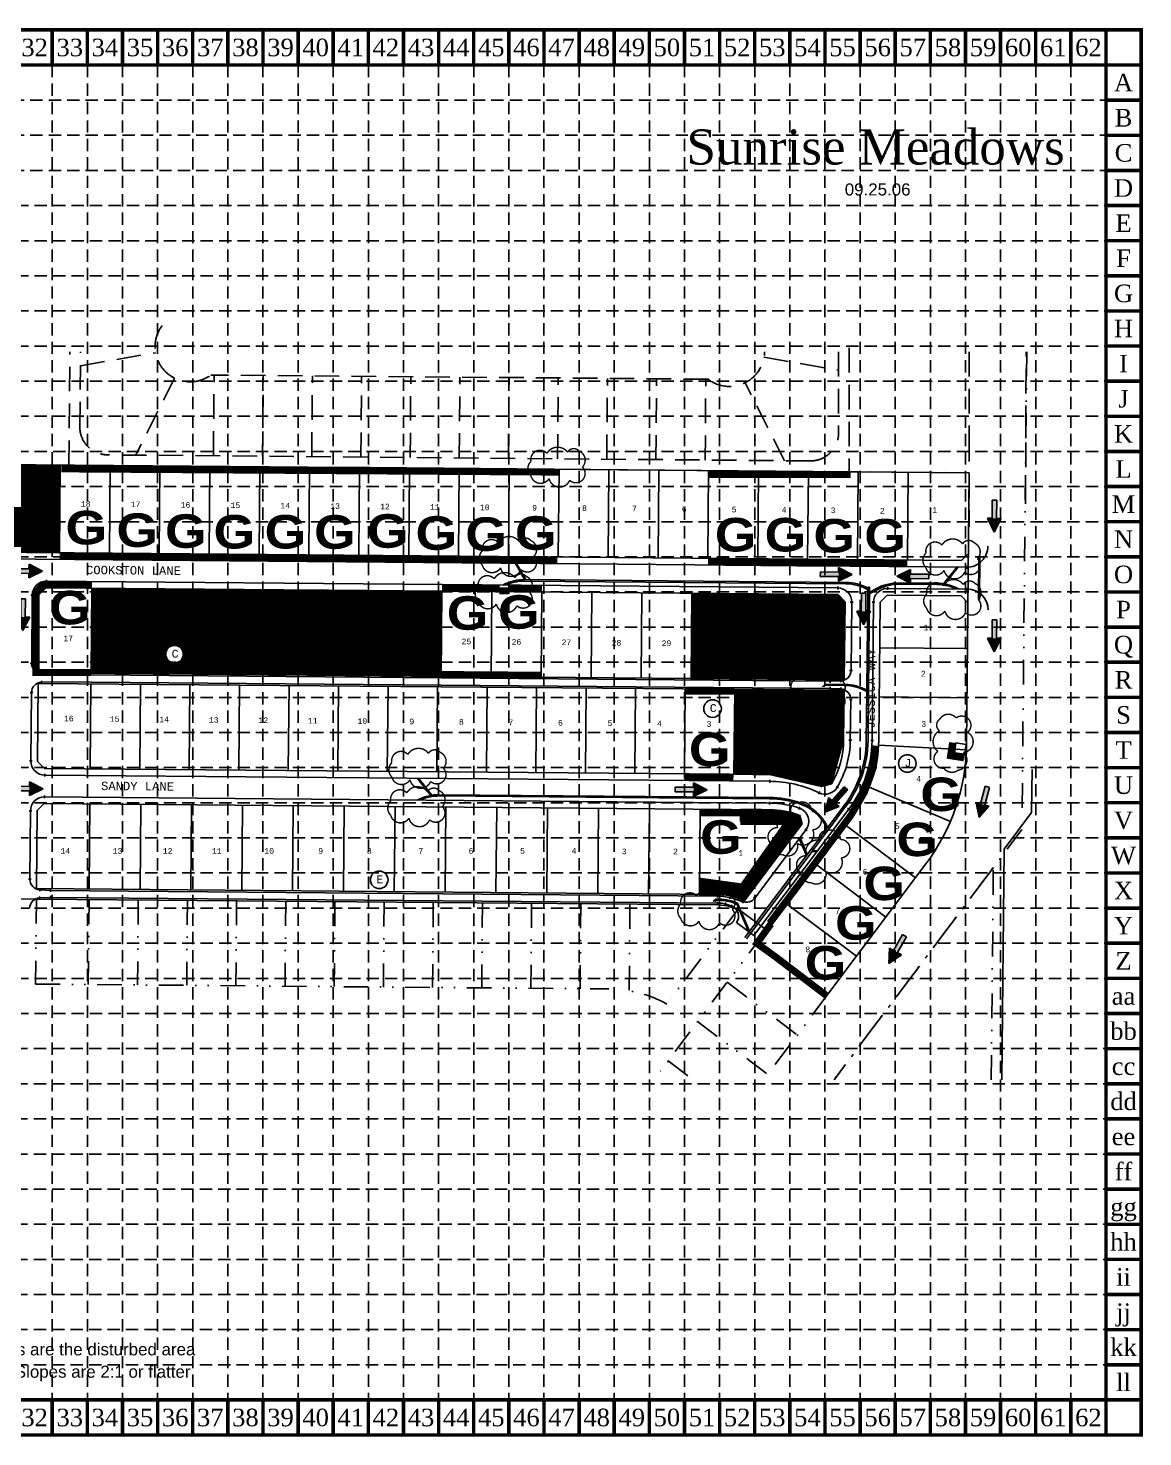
# Model space of a CAD drawing. Header units: inches. Extents: x 4121 to 7326, y 5861 to 7866.
# Drawn here: x 5739 to 7326, y 5861 to 7866 of the extents above; entities that cross this region are included whole.
import ezdxf
from ezdxf.enums import TextEntityAlignment as Align

# ---------------------------------------------------------------- set-up
doc = ezdxf.new("R2010")
doc.units = ezdxf.units.IN
doc.header["$LTSCALE"] = 70
doc.header["$MEASUREMENT"] = 0
for name, pattern in [('DASHED', [0.75, 0.5, -0.25]), ('DIVIDE', [1.25, 0.5, -0.25, 0, -0.25, 0, -0.25]), ('HIDDEN', [0.375, 0.25, -0.125])]:
    doc.linetypes.add(name, pattern=pattern)
for name, color, linetype in [('11', 7, 'Continuous'), ('14', 7, 'Continuous'), ('31', 7, 'Continuous'), ('46', 7, 'Continuous'), ('47', 150, 'Continuous'), ('6', 7, 'Continuous'), ('BASE', 7, 'Continuous'), ('BOUND', 150, 'Continuous'), ('drainarrow', 7, 'Continuous'), ('erosionblanket', 84, 'Continuous'), ('grid', 9, 'HIDDEN'), ('HATCH', 2, 'Continuous'), ('LOTS', 150, 'Continuous'), ('SILT', 200, 'Continuous'), ('siltfence', 200, 'Continuous'), ('SODDED LOT', 2, 'Continuous')]:
    doc.layers.add(name, color=color, linetype=linetype)
doc.styles.add('GEHAN', font='ariblk.TTF', dxfattribs={"height": 12})
doc.styles.add("L200'", font='ARIAL.TTF', dxfattribs={"height": 0.001969})
doc.styles.add('MONOTXT', font='MONOTXT', dxfattribs={"height": 0.2})
doc.styles.get("Standard").update_dxf_attribs({"font": 'TIMES.TTF', "height": 25})

# ---------------------------------------------------------------- blocks, each defined once
blk = doc.blocks.new('GH')
at = {"layer": 'HATCH', "color": 135, "style": 'GEHAN'}
blk.add_text('G', height=184.7, dxfattribs=at).set_placement((-67.8, -260.9))
blk = doc.blocks.new('A$C57284374')
at = {"color": 7, "xscale": 0.2581868111292351, "yscale": 0.2581868111292351, "zscale": 0.2581868111288202}
blk.add_blockref('GH', (18.6, 88.5), dxfattribs=at)
blk = doc.blocks.new('TF')
for p, q in [((0.001, -0.02), (0.001, 0.02)), ((0.001, 0.02), (0.161, 0.02)), ((0.161, 0.02), (0.161, 0.06)), ((0.161, 0.06), (0.281, 0)), ((0.161, -0.06), (0.281, 0)), ((0.161, -0.02), (0.001, -0.02)), ((0.161, -0.02), (0.161, -0.06))]:
    blk.add_line(p, q)
for points in [[(0.001, 0.02), (0.001, -0.02), (0.161, 0.02), (0.161, -0.02)], [(0.161, -0.06), (0.161, 0.06), (0.281, 0), (0.161, 0.06)]]:
    blk.add_solid(points)
blk = doc.blocks.new('arrow')
at = {"xscale": 192.0000000000001, "yscale": 192, "zscale": 192, "rotation": 89.54514789520785}
blk.add_blockref('TF', (-0.4, -54), dxfattribs=at)
blk = doc.blocks.new('grid2')
at = {"layer": 'grid'}
for p, q in [((4823.4, 7813.2), (4823.4, 5913.2)), ((4873.4, 7813.2), (4873.4, 5913.2)), ((4923.4, 7813.2), (4923.4, 5913.2)), ((4973.4, 7813.2), (4973.4, 5913.2)), ((5023.4, 7813.2), (5023.4, 5913.2)), ((5073.4, 7813.2), (5073.4, 5913.2)), ((5123.4, 7813.2), (5123.4, 5913.2)), ((5173.4, 7813.2), (5173.4, 5913.2)), ((5223.4, 7813.2), (5223.4, 5913.2)), ((5273.4, 7813.2), (5273.4, 5913.2)), ((5323.4, 7813.2), (5323.4, 5913.2)), ((5373.4, 7813.2), (5373.4, 5913.2)), ((5423.4, 7813.2), (5423.4, 5913.2)), ((5473.4, 7813.2), (5473.4, 5913.2)), ((5523.4, 7813.2), (5523.4, 5913.2)), ((5573.4, 7813.2), (5573.4, 5913.2)), ((5623.4, 7813.2), (5623.4, 5913.2)), ((5673.4, 7813.2), (5673.4, 5913.2)), ((5723.4, 7813.2), (5723.4, 5913.2)), ((5773.4, 7813.2), (5773.4, 5913.2)), ((5823.4, 7813.2), (5823.4, 5913.2)), ((5873.4, 7813.2), (5873.4, 5913.2)), ((5923.4, 7813.2), (5923.4, 5913.2)), ((5973.4, 7813.2), (5973.4, 5913.2)), ((6023.4, 7813.2), (6023.4, 5913.2)), ((6073.4, 7813.2), (6073.4, 5913.2)), ((6123.4, 7813.2), (6123.4, 5913.2)), ((6173.4, 7813.2), (6173.4, 5913.2)), ((6223.4, 7813.2), (6223.4, 5913.2)), ((6273.4, 7813.2), (6273.4, 5913.2)), ((6323.4, 7813.2), (6323.4, 5913.2)), ((6373.4, 7813.2), (6373.4, 5913.2)), ((6423.4, 7813.2), (6423.4, 5913.2)), ((6473.4, 7813.2), (6473.4, 5913.2)), ((6523.4, 7813.2), (6523.4, 5913.2)), ((6573.4, 7813.2), (6573.4, 5913.2)), ((6623.4, 7813.2), (6623.4, 5913.2)), ((6673.4, 7813.2), (6673.4, 5913.2)), ((6723.4, 7813.2), (6723.4, 5913.2)), ((6773.4, 7813.2), (6773.4, 5913.2)), ((6823.4, 7813.2), (6823.4, 5913.2)), ((6873.4, 7813.2), (6873.4, 5913.2)), ((6923.4, 7813.2), (6923.4, 5913.2)), ((6973.4, 7813.2), (6973.4, 5913.2)), ((7023.4, 7813.2), (7023.4, 5913.2)), ((7073.4, 7813.2), (7073.4, 5913.2)), ((7123.4, 7813.2), (7123.4, 5913.2)), ((7173.4, 7813.2), (7173.4, 5913.2)), ((7223.4, 7813.2), (7223.4, 5913.2)), ((4823.4, 7763.2), (7273.4, 7763.2)), ((4823.4, 7713.2), (7273.4, 7713.2)), ((4823.4, 7663.2), (7273.4, 7663.2)), ((4173.4, 7613.2), (7273.4, 7613.2)), ((4223.4, 7613.2), (4223.4, 6463.2)), ((4273.4, 7613.2), (4273.4, 6463.2)), ((4323.4, 7613.2), (4323.4, 6463.2)), ((4373.4, 7613.2), (4373.4, 6463.2)), ((4423.4, 7613.2), (4423.4, 6463.2)), ((4473.4, 7613.2), (4473.4, 6463.2)), ((4523.4, 7613.2), (4523.4, 6463.2)), ((4573.4, 7613.2), (4573.4, 6463.2)), ((4623.4, 7613.2), (4623.4, 6463.2)), ((4673.4, 7613.2), (4673.4, 6463.2)), ((4723.4, 7613.2), (4723.4, 5913.2)), ((4773.4, 7613.2), (4773.4, 5913.2)), ((4173.4, 7563.2), (7273.4, 7563.2)), ((4173.4, 7513.2), (7273.4, 7513.2)), ((4173.4, 7463.2), (7273.4, 7463.2)), ((4173.4, 7413.2), (7273.4, 7413.2)), ((4173.4, 7363.2), (7273.4, 7363.2)), ((4173.4, 7313.2), (7273.4, 7313.2)), ((4173.4, 7263.2), (7273.4, 7263.2)), ((4173.4, 7213.2), (7273.4, 7213.2)), ((4173.4, 7163.2), (7273.4, 7163.2)), ((4173.4, 7113.2), (7273.4, 7113.2)), ((4173.4, 7063.2), (7273.4, 7063.2)), ((4173.4, 7013.2), (7273.4, 7013.2)), ((4173.4, 6963.2), (7273.4, 6963.2)), ((4173.4, 6913.2), (7273.4, 6913.2)), ((4173.4, 6863.2), (7273.4, 6863.2)), ((4173.4, 6813.2), (7273.4, 6813.2)), ((4173.4, 6763.2), (7273.4, 6763.2)), ((4173.4, 6713.2), (7273.4, 6713.2)), ((4173.4, 6663.2), (7273.4, 6663.2)), ((4173.4, 6613.2), (7273.4, 6613.2)), ((4173.4, 6563.2), (7273.4, 6563.2)), ((4173.4, 6513.2), (7273.4, 6513.2)), ((4173.4, 6463.2), (7273.4, 6463.2)), ((4723.4, 6413.2), (7273.4, 6413.2)), ((4723.4, 6363.2), (7273.4, 6363.2)), ((4723.4, 6313.2), (7273.4, 6313.2)), ((4723.4, 6263.2), (7273.4, 6263.2)), ((4723.4, 6213.2), (7273.4, 6213.2)), ((4723.4, 6163.2), (7273.4, 6163.2)), ((4723.4, 6113.2), (7273.4, 6113.2)), ((4723.4, 6063.2), (7273.4, 6063.2)), ((4723.4, 6013.2), (7273.4, 6013.2)), ((4723.4, 5963.2), (7273.4, 5963.2))]:
    blk.add_line(p, q, dxfattribs=at)

msp = doc.modelspace()

# ---------------------------------------------------------------- hatches: boundary and pattern name
at = {"layer": 'erosionblanket'}
h = msp.add_hatch(dxfattribs=at)
h.set_pattern_fill('ANSI31', color=256, style=0)
h.paths.add_polyline_path([(6840.8, 6733), (6840.8, 6733), (6758.4, 6623.2), (6745.7, 6628.6), (6733.6, 6631.7), (6720.3, 6632.8), (6694.6, 6632.8), (6694.6, 6646.3), (6694.6, 6646.3), (6694.6, 6646.6), (6758.9, 6637.6), (6829, 6737), (6753.2, 6736.4), (6753.2, 6753.4), (6782.9, 6753.4), (6795, 6753.1), (6809.1, 6752.2), (6823.8, 6749.4), (6837.5, 6745.1), (6839.1, 6739.1), (6840.8, 6733), (6758.4, 6623.2), (6758.4, 6623.2), (6758.5, 6623.2), (6758.4, 6623.3)])
at = {"layer": 'HATCH'}
h = msp.add_hatch(dxfattribs=at)
h.set_pattern_fill('ANSI31', color=2, style=0)
h.paths.add_polyline_path([(5900.8, 7067.9), (5829.6, 7068.5), (5828.6, 6947.5), (5899.8, 6946.9)])
h.paths.add_polyline_path([(5972, 7067.3), (5900.8, 7067.9), (5899.8, 6946.9), (5971, 6946.3)])
h.paths.add_polyline_path([(5959.9, 6974.7, -1), (5934.9, 6974.7, -1)], flags=16)
h.paths.add_polyline_path([(6043.2, 7066.6), (5972, 7067.3), (5971, 6946.3), (6042.2, 6945.7)])
h.paths.add_polyline_path([(6114.4, 7066), (6043.2, 7066.6), (6042.2, 6945.7), (6113.4, 6945)])
h.paths.add_polyline_path([(5642.9, 7245.1), (5571.9, 7245.7), (5570.8, 7120.7), (5640.5, 7120.1, -0.070427), (5641.8, 7123.9)])
h.paths.add_polyline_path([(5629.6, 7070.2), (5559.6, 7070.8), (5558.6, 6949.8), (5628.6, 6949.2)])
h.paths.add_polyline_path([(5855.9, 6990.9), (5873.3, 6990.9), (5873.3, 7002.9), (5855.9, 7002.9)], flags=24)
h.paths.add_polyline_path([(5927.1, 6990.3), (5944.5, 6990.3), (5944.5, 7002.3), (5927.1, 7002.3)], flags=24)
h.paths.add_polyline_path([(5941.7, 6967), (5954.8, 6966.9), (5954.9, 6983.7), (5941.8, 6983.8)], flags=8)
h.paths.add_polyline_path([(5998.3, 6989.7), (6015.7, 6989.7), (6015.7, 7001.7), (5998.3, 7001.7)], flags=24)
h.paths.add_polyline_path([(6070.2, 6989.1), (6086.2, 6989.1), (6086.2, 7001.1), (6070.2, 7001.1)], flags=24)
h.paths.add_polyline_path([(5600.1, 7184.3), (5616.1, 7184.3), (5616.1, 7196.3), (5600.1, 7196.3)], flags=24)
h.paths.add_polyline_path([(5583.5, 6993.2), (5600.8, 6993.2), (5600.8, 7005.2), (5583.5, 7005.2)], flags=24)
h = msp.add_hatch(dxfattribs=at)
h.set_pattern_fill('ANSI31', color=2, style=0)
h.paths.add_polyline_path([(6826.4, 7059.9), (6755.2, 7060.6), (6754.2, 6939.6), (6825.4, 6938.9)])
h.paths.add_polyline_path([(6782.2, 6983), (6798.2, 6983), (6798.2, 6995), (6782.2, 6995)], flags=24)
at = {"layer": 'SODDED LOT'}
h = msp.add_hatch(dxfattribs=at)
h.set_pattern_fill('ANSI31', color=256, style=0)
h.paths.add_polyline_path([(5643, 7244.6), (5784.8, 7243.8), (5783.8, 7118.9), (5642, 7120.1)])
h = msp.add_hatch(dxfattribs=at)
h.set_pattern_fill('ANSI31', color=256, style=0)
h.paths.add_polyline_path([(6326.8, 6943.1), (6113.4, 6945.1), (6114.6, 7066), (6328, 7064.2)])
h = msp.add_hatch(dxfattribs=at)
h.set_pattern_fill('ANSI31', color=256, style=0)
h.paths.add_polyline_path([(6754, 6939.7), (6683.2, 6940.2), (6683.9, 7061.1), (6754.8, 7060.2)])
h = msp.add_hatch(dxfattribs=at)
h.set_pattern_fill('ANSI31', color=256, style=0)
h.paths.add_polyline_path([(6826.5, 7059.9), (6825.4, 6939), (6900.8, 6938.5), (6901.7, 7049.3), (6892.6, 7058.9)])
h = msp.add_hatch(dxfattribs=at)
h.set_pattern_fill('ANSI31', color=256, style=0)
h.paths.add_polyline_path([(6745.1, 6924.3), (6900.7, 6923.3), (6899.8, 6852.7), (6882.6, 6790.6), (6868.4, 6786.4), (6796.2, 6803.1), (6744, 6803.7)])

# ---------------------------------------------------------------- linework, layer by layer
at = {"layer": '11', "color": 7, "linetype": 'Continuous'}
for centre in [(5947.4, 6974.7), (6713.4, 6897.2), (6990.6, 6819), (6238.9, 6653.4)]:
    msp.add_circle(centre, 12.5, dxfattribs=at)
at = {"layer": '14', "color": 7, "linetype": 'Continuous'}
for p, q in [((4510.2, 7120.3), (7075, 7098.3)), ((7075, 7096.3), (7075.1, 7100.3)), ((5765.2, 7080.5), (5765.2, 7076.5)), ((5765.2, 7078.5), (6891.6, 7068.9)), ((5747, 7058.7), (5743, 7058.7)), ((5745, 7058.7), (5744.2, 6961.4)), ((6891.6, 7066.9), (6891.7, 7070.9)), ((6962.7, 7070.3), (6962.6, 7066.3)), ((6962.6, 7068.3), (7076.1, 7067.3)), ((7076, 7065.3), (7076.1, 7069.3)), ((6913.5, 7048.7), (6909.5, 7048.7)), ((6911.5, 7048.7), (6910.5, 6951.4)), ((6942.5, 7048.5), (6940.5, 6851.8)), ((6944.5, 7048.5), (6940.5, 7048.5)), ((5742.2, 6961.5), (5746.2, 6961.4)), ((5758.5, 6948.3), (5758.2, 6944.3)), ((5758.3, 6946.3), (5773.6, 6945.5)), ((5773.5, 6937.5), (5773.5, 6933.5)), ((5773.6, 6947.5), (5773.6, 6943.5)), ((5773.6, 6945.5), (6880.8, 6936)), ((6880.8, 6934), (6880.8, 6938)), ((6896.2, 6934.6), (6896, 6938.6)), ((6908.5, 6951.5), (6912.5, 6951.4)), ((5745.9, 6919.9), (5741.9, 6920)), ((5743.9, 6920), (5743, 6822.7)), ((5758.2, 6936.8), (5758.3, 6932.8)), ((5758.2, 6934.8), (5773.5, 6935.5)), ((5773.5, 6935.5), (6880.7, 6926)), ((6880.7, 6924), (6880.7, 6928)), ((6895.9, 6925.1), (6880.7, 6926)), ((6896.1, 6936.6), (6880.8, 6936)), ((6896, 6927.1), (6895.8, 6923.1)), ((6912.1, 6909.9), (6908.1, 6910)), ((6910.1, 6910), (6909.5, 6852.1)), ((6907.5, 6852.1), (6911.5, 6852.1)), ((6938.5, 6851.8), (6942.5, 6851.8)), ((5741, 6822.7), (5745, 6822.7)), ((5762.9, 6804.5), (5762.8, 6800.5)), ((5762.9, 6802.5), (6794.8, 6793.7)), ((6794.8, 6795.7), (6794.8, 6791.7)), ((6865.9, 6779.2), (6864.2, 6775.6)), ((6889.2, 6786.3), (6892.6, 6784.3)), ((5762.6, 6773.5), (5762.6, 6769.5)), ((5762.6, 6771.5), (6794.6, 6762.7)), ((6794.6, 6764.7), (6794.5, 6760.7)), ((6836.2, 6753.6), (6837.5, 6757.4)), ((5740.4, 6751.7), (5744.4, 6751.7)), ((5742.4, 6751.7), (5741.6, 6654.5)), ((6907.3, 6754.1), (6772.3, 6574.2)), ((6908.9, 6752.9), (6905.7, 6755.3)), ((6846.4, 6724.6), (6773.5, 6627.5)), ((6848, 6723.4), (6844.8, 6725.8)), ((5739.6, 6654.5), (5743.6, 6654.4)), ((5755.6, 6637.4), (5755.8, 6641.4)), ((5755.7, 6639.4), (5770.9, 6638.5)), ((5770.8, 6636.5), (5771.1, 6640.5)), ((5770.9, 6638.5), (6720.5, 6630.3)), ((5755.7, 6625.8), (5755.5, 6629.8)), ((5755.6, 6627.8), (5770.9, 6628.5)), ((5770.9, 6630.5), (5770.8, 6626.5)), ((5770.9, 6628.5), (6720.4, 6620.3)), ((6720.4, 6618.3), (6720.5, 6622.3)), ((6720.5, 6628.3), (6720.6, 6632.3)), ((6731.1, 6617.4), (6731.7, 6621.4)), ((6740.7, 6615.9), (6731.4, 6619.4)), ((6738.1, 6626.2), (6739.1, 6630.1)), ((6756.8, 6622.2), (6738.6, 6628.1)), ((6740, 6614), (6741.4, 6617.8)), ((6757.5, 6624.1), (6756.2, 6620.3)), ((6771.9, 6628.7), (6775.1, 6626.3)), ((5741.2, 6613), (5710.2, 6613.2)), ((6772.3, 6574.2), (6747.5, 6592.8))]:
    msp.add_line(p, q, dxfattribs=at)
for centre, radius, start, end in [((7075.3, 7128.3), 30, 269.5094, 0.0382), ((5765, 7058.5), 20, 89.5094, 179.5094), ((6891.5, 7048.9), 20, 359.4167, 89.5094), ((6962.5, 7048.3), 20, 89.5094, 179.4167), ((7075.8, 7037.3), 30, 0.6101, 89.5094), ((5759.2, 6961.3), 15, 179.5094, 266.6524), ((6895.5, 6951.6), 15, 272.3659, 359.4167), ((5758.9, 6919.8), 15, 92.3665, 179.5094), ((6895.1, 6910.1), 15, 359.4167, 86.6518), ((6775, 6853.5), 134.5, 329.5521, 359.4167), ((6775, 6853.5), 165.5, 323.1, 359.4167), ((5763, 6822.5), 20, 179.5094, 269.5094), ((6793.4, 6628.2), 165.5, 64.3613, 89.5094), ((6873.7, 6795.4), 20, 244.3613, 329.5521), ((5762.4, 6751.5), 20, 89.5094, 179.5094), ((6793.4, 6628.2), 134.5, 71.1619, 89.5094), ((6830.4, 6736.6), 20, 323.1, 71.1619), ((5756.6, 6654.3), 15, 179.5094, 266.6524), ((5756.2, 6612.8), 15, 92.3665, 179.5094), ((6719.8, 6550.3), 70, 80.5121, 89.5094), ((6719.8, 6550.3), 80, 76.4396, 89.5094), ((6761.5, 6636.5), 15, 252.0434, 323.1), ((6735.5, 6601.8), 15, 323.1, 69.4825)]:
    msp.add_arc(centre, radius, start, end, dxfattribs=at)
at = {"layer": '31', "color": 7, "linetype": 'Continuous'}
for p, q in [((6433.1, 7106.1), (6422.7, 7106.2)), ((6432.3, 7104.6), (6422.7, 7104.7)), ((6445.8, 7080.7), (6432.3, 7104.6)), ((6447.5, 7080.7), (6433.1, 7106.1)), ((7061.5, 7098.9), (7042.1, 7074.8)), ((7062.7, 7098), (7043.8, 7074.6)), ((7092.3, 7112.7), (7092, 7052.7)), ((7092.3, 7112.7), (7093.8, 7112.7)), ((7093.8, 7112.7), (7093.5, 7052.7)), ((6432.9, 7079.5), (6433.3, 7077.5)), ((6903.2, 7076.8), (6446, 7080.7)), ((6903.2, 7074.8), (6446, 7078.7)), ((6933.1, 6924.8), (6934.5, 7060.8)), ((6934.5, 7066.8), (6934.6, 7069.8)), ((6934.5, 7060.8), (6934.5, 7066.8)), ((6934.6, 7069.8), (6936.8, 7069.8)), ((6935.3, 6924.8), (6936.7, 7060.8)), ((6936.7, 7062.5), (6945.7, 7067.5)), ((6936.7, 7060.8), (6936.8, 7066.8)), ((6936.7, 7060.4), (6946.6, 7066)), ((6936.8, 7066.8), (6936.8, 7069.8)), ((6978.6, 7076), (7032.9, 7075.6)), ((6978.6, 7074.3), (7032.9, 7073.8)), ((7032.9, 7075.6), (7032.9, 7075.6)), ((7032.9, 7073.8), (7032.9, 7073.8)), ((7045.5, 7074.2), (7045.1, 7072.5)), ((7092, 7052.7), (7093.5, 7052.7)), ((6873.5, 6931.8), (6869.7, 6928.1)), ((6874.1, 6930.3), (6871.8, 6928.1)), ((6901.8, 6931.5), (6873.5, 6931.8)), ((6901.7, 6930), (6874.1, 6930.3)), ((6932.2, 6851.9), (6932.9, 6921.8)), ((6932.9, 6921.8), (6933, 6924.8)), ((6933, 6924.8), (6935.5, 6924.8)), ((6934.7, 6851.8), (6935.4, 6921.8)), ((6935.4, 6921.8), (6935.5, 6924.8)), ((6293, 6798), (6312.2, 6773.7)), ((6294.9, 6798), (6313.9, 6774)), ((6310.9, 6771.7), (6310.5, 6773.4)), ((6794.6, 6770.6), (6323.6, 6774.6)), ((6794.6, 6768.8), (6323.6, 6772.9)), ((6878.1, 6728.9), (6900.7, 6759.1)), ((6880.1, 6727.4), (6902.7, 6757.6)), ((6854.8, 6698.2), (6876.2, 6726.6)), ((6857, 6696.5), (6878.4, 6724.9)), ((6876.2, 6726.6), (6878, 6729)), ((6878, 6729), (6880.2, 6727.3)), ((6878.4, 6724.9), (6880.2, 6727.3)), ((6847, 6688), (6836.9, 6711.9)), ((6848.1, 6689.4), (6837.9, 6713.3)), ((6852.9, 6695.8), (6854.7, 6698.2)), ((6857.1, 6696.4), (6854.7, 6698.2)), ((6765.1, 6578.9), (6847, 6688)), ((6767.5, 6577.1), (6849.4, 6686.2)), ((6847, 6688), (6852.9, 6695.8)), ((6849.4, 6686.2), (6855.3, 6694)), ((6855.3, 6694), (6857.1, 6696.4)), ((6855.3, 6694), (6861.6, 6693.3)), ((6856.4, 6695.4), (6862.7, 6694.7)), ((6718.2, 6626.1), (6714.4, 6622.4)), ((6718.8, 6624.6), (6716.5, 6622.4)), ((6765.1, 6578.9), (6748, 6619.1)), ((6766.2, 6580.2), (6749.1, 6620.2)), ((6759.5, 6571.3), (6765.1, 6578.9)), ((6761.9, 6569.5), (6767.5, 6577.1))]:
    msp.add_line(p, q, dxfattribs=at)
for centre, radius, start, end in [((6445.5, 7014.7), 65.8, 100.9299, 117.6092), ((6445.5, 7014.7), 64.2, 100.9299, 114.991), ((6445.5, 7014.7), 66, 98.2853, 100.9299), ((6445.5, 7014.7), 64, 98.2853, 100.9299), ((6445.5, 7014.7), 66, 89.5094, 98.2853), ((6445.5, 7014.7), 64, 89.5094, 98.2853), ((6902.7, 7010.8), 66, 61.1284, 89.5094), ((6902.7, 7010.8), 64, 60.1604, 89.5094), ((6978.1, 7010.1), 65.9, 89.5094, 119.4167), ((6978.1, 7010.1), 64.1, 89.5094, 119.4167), ((7032.4, 7009.7), 65.9, 81.1782, 89.5094), ((7032.4, 7009.7), 64.1, 81.1782, 89.5094), ((7032.4, 7009.7), 64.1, 78.5335, 81.1782), ((7032.4, 7009.7), 65.9, 78.5335, 81.1782), ((7032.4, 7009.7), 64.2, 64.0279, 78.5335), ((7032.4, 7009.7), 65.8, 61.4097, 78.5335), ((6901.2, 6865.8), 64.2, 60.4127, 89.5094), ((6901.2, 6865.8), 65.8, 61.1349, 89.5094), ((6775, 6853.5), 157.2, 323.1, 359.4167), ((6775, 6853.5), 159.8, 323.1, 359.4167), ((6323, 6708.7), 65.7, 100.9299, 117.6092), ((6323, 6708.7), 64.2, 100.9299, 114.991), ((6323, 6708.7), 65.9, 98.2853, 100.9299), ((6323, 6708.7), 64.1, 98.2853, 100.9299), ((6323, 6708.7), 65.9, 89.5094, 98.2853), ((6323, 6708.7), 64.1, 89.5094, 98.2853), ((6793.4, 6628.2), 142.4, 71.891, 89.5094), ((6793.4, 6628.2), 140.6, 71.891, 89.5094), ((6817.2, 6700.9), 64.1, 23.4045, 71.891), ((6817.2, 6700.9), 65.9, 24.2688, 71.891), ((6719.8, 6550.3), 75.8, 67.28, 91.285), ((6719.8, 6550.3), 74.2, 67.7478, 90.8283)]:
    msp.add_arc(centre, radius, start, end, dxfattribs=at)
at = {"layer": '46', "color": 7, "linetype": 'DASHED'}
for p, q in [((5797, 7243.8), (5798.7, 7404.9)), ((5812.6, 7298.7), (5813.7, 7404.9)), ((6892.8, 7404.9), (6892.8, 7289.7)), ((6907.8, 7410.5), (6907.8, 7234.3)), ((7078.8, 7404.9), (7078.8, 7284.1)), ((5947.3, 7367.6), (5892.3, 7257.9)), ((6707, 7366), (5999.4, 7372)), ((6002.9, 7257), (6003.8, 7372)), ((6072.9, 7256.4), (6073.8, 7371.4)), ((6142.9, 7255.8), (6143.8, 7370.8)), ((6212.9, 7255.2), (6213.8, 7370.2)), ((6282.9, 7254.6), (6283.8, 7369.6)), ((6352.8, 7254), (6353.8, 7369)), ((6422.8, 7253.4), (6423.8, 7368.4)), ((6492.8, 7252.8), (6493.8, 7367.8)), ((6562.8, 7252.2), (6563.8, 7367.2)), ((6632.8, 7251.6), (6633.8, 7366.6)), ((6702.8, 7251), (6703.8, 7366)), ((6815.7, 7250), (6759.8, 7361)), ((7078.8, 7284.1), (7078.9, 7155.9)), ((6852.5, 7249.7), (5852.3, 7258.3)), ((6907.8, 7234.3), (5797, 7243.8)), ((7078.8, 7232.8), (6907.8, 7234.3))]:
    msp.add_line(p, q, dxfattribs=at)
at = {"layer": '46', "linetype": 'DASHED'}
for p, q in [((5813.5, 7385.1), (5920.5, 7403.7)), ((7158.9, 7188.4), (7159.8, 7404.9)), ((6786.6, 7397.2), (6892.8, 7378.8))]:
    msp.add_line(p, q, dxfattribs=at)
at = {"layer": '46', "linetype": 'DIVIDE'}
msp.add_line((7160.6, 7404.9), (7153.7, 6725), dxfattribs=at)
at = {"layer": '46', "color": 7, "linetype": 'DIVIDE'}
for p, q in [((7153.7, 6725), (6886.3, 6368.9)), ((7113.1, 6671), (6886.3, 6368.9)), ((7110, 6368.9), (7113.1, 6671)), ((5750.8, 6626.1), (5749.8, 6505.1)), ((5825.8, 6625.5), (5824.8, 6504.5)), ((5895.8, 6624.9), (5894.8, 6503.9)), ((5965.8, 6624.3), (5964.8, 6503.3)), ((6035.8, 6623.7), (6034.8, 6502.7)), ((6105.8, 6623.1), (6104.8, 6502.1)), ((6175.8, 6622.5), (6174.8, 6501.5)), ((6245.8, 6621.9), (6244.8, 6500.9)), ((6315.8, 6621.3), (6314.8, 6500.3)), ((6385.8, 6620.7), (6384.8, 6499.7)), ((6455.8, 6620.1), (6454.8, 6499.1)), ((6525.8, 6619.5), (6524.8, 6498.5)), ((6595.8, 6618.9), (6594.8, 6495.5)), ((6749.3, 6611.1), (6648.4, 6476.7)), ((6786.5, 6577.3), (6630, 6368.9)), ((5749.8, 6505.1), (6565.9, 6498.2)), ((6734.2, 6507.7), (6834.1, 6432.6)), ((6876.2, 6488.6), (6786.3, 6368.9)), ((6692.1, 6451.7), (6792.1, 6376.6)), ((6650.1, 6395.7), (6685.8, 6368.9))]:
    msp.add_line(p, q, dxfattribs=at)
at = {"layer": '46', "color": 7, "linetype": 'DASHED'}
for centre, radius, start, end in [((5969.8, 7412.3), 50, 142.9282, 306.3793), ((6737.4, 7405.7), 50, 232.6395, 359.0381), ((5852.6, 7298.3), 40, 179.3836, 269.5094), ((6852.8, 7289.7), 40, 269.5094, 0.0075)]:
    msp.add_arc(centre, radius, start, end, dxfattribs=at)
at = {"layer": '46', "color": 7, "linetype": 'DIVIDE'}
msp.add_arc((6564.4, 6323.2), 175, 61.3132, 89.5094, dxfattribs=at)
at = {"layer": '6', "linetype": 'Continuous'}
msp.add_line((7168.2, 6810.3), (7167.5, 6749.5), dxfattribs=at)
at = {"layer": '6', "color": 7, "linetype": 'Continuous'}
for p, q in [((7167.5, 6749.5), (7128.7, 6696.9)), ((7128.7, 6696.9), (7125.2, 6368.9))]:
    msp.add_line(p, q, dxfattribs=at)
at = {"layer": 'BASE', "color": 9}
msp.add_line((7273.4, 7813.2), (7273.4, 5913.2), dxfattribs=at)
at = {"layer": 'BASE', "const_width": 5}
for points in [[(4123.4, 5863.2), (7323.4, 5863.2), (7323.4, 7863.2), (4123.4, 7863.2)], [(4173.4, 5913.2), (7273.4, 5913.2), (7273.4, 7813.2), (4173.4, 7813.2)]]:
    msp.add_lwpolyline(points, close=True, dxfattribs=at)
for points in [[(5773.4, 7813.2), (5773.4, 7863.2)], [(5823.4, 7813.2), (5823.4, 7863.2)], [(5873.4, 7813.2), (5873.4, 7863.2)], [(5923.4, 7813.2), (5923.4, 7863.2)], [(5973.4, 7813.2), (5973.4, 7863.2)], [(6023.4, 7813.2), (6023.4, 7863.2)], [(6073.4, 7813.2), (6073.4, 7863.2)], [(6123.4, 7813.2), (6123.4, 7863.2)], [(6173.4, 7813.2), (6173.4, 7863.2)], [(6223.4, 7813.2), (6223.4, 7863.2)], [(6273.4, 7813.2), (6273.4, 7863.2)], [(6323.4, 7813.2), (6323.4, 7863.2)], [(6373.4, 7813.2), (6373.4, 7863.2)], [(6423.4, 7813.2), (6423.4, 7863.2)], [(6473.4, 7813.2), (6473.4, 7863.2)], [(6523.4, 7813.2), (6523.4, 7863.2)], [(6573.4, 7813.2), (6573.4, 7863.2)], [(6623.4, 7813.2), (6623.4, 7863.2)], [(6673.4, 7813.2), (6673.4, 7863.2)], [(6723.4, 7813.2), (6723.4, 7863.2)], [(6773.4, 7813.2), (6773.4, 7863.2)], [(6823.4, 7813.2), (6823.4, 7863.2)], [(6873.4, 7813.2), (6873.4, 7863.2)], [(6923.4, 7813.2), (6923.4, 7863.2)], [(6973.4, 7813.2), (6973.4, 7863.2)], [(7023.4, 7813.2), (7023.4, 7863.2)], [(7073.4, 7813.2), (7073.4, 7863.2)], [(7123.4, 7813.2), (7123.4, 7863.2)], [(7173.4, 7813.2), (7173.4, 7863.2)], [(7223.4, 7813.2), (7223.4, 7863.2)], [(7273.4, 7813.2), (7273.4, 7863.2)], [(7323.4, 7813.2), (7323.4, 7863.2)], [(7323.4, 7813.2), (7273.4, 7813.2)], [(7323.4, 7763.2), (7273.4, 7763.2)], [(7323.4, 7713.2), (7273.4, 7713.2)], [(7323.4, 7663.2), (7273.4, 7663.2)], [(7323.4, 7613.2), (7273.4, 7613.2)], [(7323.4, 7563.2), (7273.4, 7563.2)], [(7323.4, 7513.2), (7273.4, 7513.2)], [(7323.4, 7463.2), (7273.4, 7463.2)], [(7323.4, 7413.2), (7273.4, 7413.2)], [(7323.4, 7363.2), (7273.4, 7363.2)], [(7323.4, 7313.2), (7273.4, 7313.2)], [(7323.4, 7263.2), (7273.4, 7263.2)], [(7323.4, 7213.2), (7273.4, 7213.2)], [(7323.4, 7163.2), (7273.4, 7163.2)], [(7323.4, 7113.2), (7273.4, 7113.2)], [(7323.4, 7063.2), (7273.4, 7063.2)], [(7323.4, 7013.2), (7273.4, 7013.2)], [(7323.4, 6963.2), (7273.4, 6963.2)], [(7323.4, 6913.2), (7273.4, 6913.2)], [(7323.4, 6863.2), (7273.4, 6863.2)], [(7323.4, 6813.2), (7273.4, 6813.2)], [(7323.4, 6763.2), (7273.4, 6763.2)], [(7323.4, 6713.2), (7273.4, 6713.2)], [(7323.4, 6663.2), (7273.4, 6663.2)], [(7323.4, 6613.2), (7273.4, 6613.2)], [(7323.4, 6563.2), (7273.4, 6563.2)], [(7323.4, 6513.2), (7273.4, 6513.2)], [(7323.4, 6463.2), (7273.4, 6463.2)], [(7323.4, 6413.2), (7273.4, 6413.2)], [(7323.4, 6363.2), (7273.4, 6363.2)], [(7323.4, 6313.2), (7273.4, 6313.2)], [(7323.4, 6263.2), (7273.4, 6263.2)], [(7323.4, 6213.2), (7273.4, 6213.2)], [(7323.4, 6163.2), (7273.4, 6163.2)], [(7323.4, 6113.2), (7273.4, 6113.2)], [(7323.4, 6063.2), (7273.4, 6063.2)], [(7323.4, 6013.2), (7273.4, 6013.2)], [(7323.4, 5963.2), (7273.4, 5963.2)], [(5773.4, 5863.2), (5773.4, 5913.2)], [(5823.4, 5863.2), (5823.4, 5913.2)], [(5873.4, 5863.2), (5873.4, 5913.2)], [(5923.4, 5863.2), (5923.4, 5913.2)], [(5973.4, 5863.2), (5973.4, 5913.2)], [(6023.4, 5863.2), (6023.4, 5913.2)], [(6073.4, 5863.2), (6073.4, 5913.2)], [(6123.4, 5863.2), (6123.4, 5913.2)], [(6173.4, 5863.2), (6173.4, 5913.2)], [(6223.4, 5863.2), (6223.4, 5913.2)], [(6273.4, 5863.2), (6273.4, 5913.2)], [(6323.4, 5863.2), (6323.4, 5913.2)], [(6373.4, 5863.2), (6373.4, 5913.2)], [(6423.4, 5863.2), (6423.4, 5913.2)], [(6473.4, 5863.2), (6473.4, 5913.2)], [(6523.4, 5863.2), (6523.4, 5913.2)], [(6573.4, 5863.2), (6573.4, 5913.2)], [(6623.4, 5863.2), (6623.4, 5913.2)], [(6673.4, 5863.2), (6673.4, 5913.2)], [(6723.4, 5863.2), (6723.4, 5913.2)], [(6773.4, 5863.2), (6773.4, 5913.2)], [(6823.4, 5863.2), (6823.4, 5913.2)], [(6873.4, 5863.2), (6873.4, 5913.2)], [(6923.4, 5863.2), (6923.4, 5913.2)], [(6973.4, 5863.2), (6973.4, 5913.2)], [(7023.4, 5863.2), (7023.4, 5913.2)], [(7073.4, 5863.2), (7073.4, 5913.2)], [(7123.4, 5863.2), (7123.4, 5913.2)], [(7173.4, 5863.2), (7173.4, 5913.2)], [(7223.4, 5863.2), (7223.4, 5913.2)], [(7323.4, 5913.2), (7273.4, 5913.2)], [(7273.4, 5863.2), (7273.4, 5913.2)]]:
    msp.add_lwpolyline(points, dxfattribs=at)
at = {"layer": 'BASE', "color": 170, "const_width": 2.02}
for points in [[(6477.6, 7260.5, 0.520567), (6477.6, 7260.5, 0.765195), (6454.9, 7249.1, 0.417879), (6454.8, 7228.6, 0.6649), (6480.7, 7224.6, 0.744833), (6509.9, 7222.1, 0.975642), (6528.2, 7241, 0.520567), (6523.6, 7263.6, 0.520567), (6507, 7262.1, 0.540264), (6477.6, 7260.5)], [(6408.5, 7133.4, 0.520567), (6408.5, 7133.4, 0.765195), (6385.8, 7122, 0.417879), (6385.7, 7101.4, 0.6649), (6411.6, 7097.5, 0.744833), (6440.8, 7095, 0.975642), (6459, 7113.8, 0.520567), (6454.5, 7136.5, 0.520567), (6437.9, 7135, 0.540264), (6408.5, 7133.4)], [(7039.9, 7129.9, 0.520567), (7039.9, 7129.9, 0.765195), (7017.2, 7118.5, 0.417879), (7017.1, 7097.9, 0.6649), (7043, 7094, 0.744833), (7072.2, 7091.5, 0.975642), (7090.5, 7110.3, 0.520567), (7085.9, 7133, 0.520567), (7069.3, 7131.5, 0.540264), (7039.9, 7129.9)], [(6402.5, 7082, 0.520567), (6402.5, 7082, 0.765195), (6379.8, 7070.5, 0.417879), (6379.7, 7050, 0.6649), (6405.6, 7046, 0.744833), (6434.8, 7043.6, 0.975642), (6453, 7062.4, 0.520567), (6448.5, 7085.1, 0.520567), (6431.9, 7083.6, 0.540264), (6402.5, 7082)], [(7041.1, 7072.1, 0.520567), (7041.1, 7072.1, 0.765195), (7018.4, 7060.7, 0.417879), (7018.2, 7040.1, 0.6649), (7044.2, 7036.2, 0.744833), (7073.4, 7033.7, 0.975642), (7091.6, 7052.5, 0.520567), (7087.1, 7075.2, 0.520567), (7070.4, 7073.7, 0.540264), (7041.1, 7072.1)], [(6847.7, 6936.8, 0.520567), (6847.7, 6936.8, 0.765195), (6825.1, 6925.4, 0.417879), (6824.9, 6904.8, 0.6649), (6850.8, 6900.9, 0.744833), (6880.1, 6898.4, 0.975642), (6898.3, 6917.2, 0.520567), (6893.8, 6939.9, 0.520567), (6877.1, 6938.4, 0.540264), (6847.7, 6936.8)], [(7034.2, 6836.3, 0.520567), (7034.2, 6836.3, 0.765195), (7042.6, 6812.3, 0.417879), (7063, 6809.5, 0.6649), (7070.2, 6834.7, 0.744833), (7076.5, 6863.4, 0.975642), (7060.1, 6883.9, 0.520567), (7037.1, 6882.3, 0.520567), (7036.4, 6865.6, 0.540264), (7034.2, 6836.3)], [(6279.6, 6831.9, 0.520567), (6279.6, 6831.9, 0.765195), (6256.9, 6820.4, 0.417879), (6256.8, 6799.9, 0.6649), (6282.7, 6795.9, 0.744833), (6312, 6793.5, 0.975642), (6330.2, 6812.3, 0.520567), (6325.6, 6835, 0.520567), (6309, 6833.4, 0.540264), (6279.6, 6831.9)], [(6278.1, 6777.3, 0.520567), (6278.1, 6777.3, 0.765195), (6255.4, 6765.8, 0.417879), (6255.3, 6745.3, 0.6649), (6281.2, 6741.3, 0.744833), (6310.5, 6738.9, 0.975642), (6328.7, 6757.7, 0.520567), (6324.2, 6780.4, 0.520567), (6307.5, 6778.9, 0.540264), (6278.1, 6777.3)], [(6805.9, 6727.8, 0.520567), (6805.9, 6727.8, 0.765195), (6798.5, 6703.4, 0.417879), (6813.3, 6689.2, 0.6649), (6834, 6705.2, 0.744833), (6856, 6724.7, 0.975642), (6855, 6750.8, 0.520567), (6835.4, 6763.2, 0.520567), (6825, 6750.1, 0.540264), (6805.9, 6727.8)], [(6846.5, 6687.8, 0.520567), (6846.5, 6687.8, 0.765195), (6839.1, 6663.5, 0.417879), (6853.9, 6649.3, 0.6649), (6874.6, 6665.3, 0.744833), (6896.6, 6684.8, 0.975642), (6895.5, 6710.9, 0.520567), (6876, 6723.3, 0.520567), (6865.6, 6710.2, 0.540264), (6846.5, 6687.8)], [(6690.9, 6630.6, 0.520567), (6690.9, 6630.6, 0.765195), (6668.2, 6619.2, 0.417879), (6668.1, 6598.7, 0.6649), (6694, 6594.7, 0.744833), (6723.2, 6592.3, 0.975642), (6741.5, 6611.1, 0.520567), (6736.9, 6633.7, 0.520567), (6720.3, 6632.2, 0.540264), (6690.9, 6630.6)]]:
    msp.add_lwpolyline(points, format="xyb", close=True, dxfattribs=at)
at = {"layer": 'BOUND', "color": 7, "linetype": 'Continuous'}
for p, q in [((4472.5, 7255.1), (7078.8, 7232.8)), ((7078.8, 7232.8), (7074.9, 6846.7)), ((7017.1, 6676.3), (6876.2, 6488.6)), ((4469.4, 6637.1), (6720.4, 6617.8)), ((6760.4, 6604.3), (6790, 6582.1)), ((6790, 6582.1), (6776.2, 6563.6)), ((6776.2, 6563.6), (6876.2, 6488.6))]:
    msp.add_line(p, q, dxfattribs=at)
for centre, radius, start, end in [((6786.3, 6849.6), 288.7, 323.1, 359.4167), ((6719.8, 6550.3), 67.5, 53.1, 89.5094)]:
    msp.add_arc(centre, radius, start, end, dxfattribs=at)
at = {"layer": 'erosionblanket', "const_width": 10}
for points in [[(5786.3, 7238.4), (6494.8, 7233.8)], [(6707.2, 7230.2), (6910.1, 7230.2)], [(6492.3, 7109.1), (6252.9, 7109.9), (6109.6, 7110.9), (5946.3, 7112.9), (5784.1, 7114)], [(6990.7, 7103.9), (6848.4, 7104.3), (6706.9, 7105.6)], [(5829.8, 7072.9), (5760.2, 7072.9), (5750.3, 7062.5), (5750.3, 6948.4), (5828.6, 6948.4)], [(6328.1, 7068.8), (6377.9, 7068.3), (6410.3, 7067.9)], [(6410, 7064.7), (6422.5, 7064.7)], [(6422.4, 7068.3), (6470.6, 7067.4)], [(6327.1, 6945.7), (6396.1, 6945.2), (6469.4, 6944.6)], [(6674.2, 6921.8), (6744.6, 6921.8)], [(6794.8, 6591.8), (6813.1, 6616.1), (6867, 6687.5), (6910.5, 6745.6), (6929.3, 6777.6), (6942.4, 6814.1), (6945.6, 6844.4)], [(6743.2, 6799.3), (6673.4, 6799.8)], [(6752.9, 6748.8), (6695.9, 6748.8)]]:
    msp.add_lwpolyline(points, dxfattribs=at)
at = {"layer": 'erosionblanket'}
for points in [[(6753.2, 6736.4), (6753.2, 6753.4), (6782.9, 6753.4), (6795, 6753.1), (6809.1, 6752.2), (6823.8, 6749.4), (6837.5, 6745.1), (6840.8, 6733), (6758.4, 6623.2), (6745.7, 6628.6), (6733.6, 6631.7), (6720.3, 6632.8), (6694.6, 6632.8), (6694.6, 6646.3)], [(6694.6, 6646.3), (6694.6, 6646.6), (6758.9, 6637.6), (6829, 6737), (6753.2, 6736.4)]]:
    msp.add_lwpolyline(points, dxfattribs=at)
at = {"layer": 'LOTS', "color": 7, "linetype": 'Continuous'}
for p, q in [((5784.9, 7243.9), (5783.8, 7118.9)), ((5855.8, 7243.3), (5854.8, 7118.3)), ((5926.8, 7242.7), (5925.8, 7117.7)), ((5997.8, 7242), (5996.8, 7117)), ((6068.8, 7241.4), (6067.8, 7116.4)), ((6139.8, 7240.8), (6138.8, 7115.8)), ((6210.8, 7240.2), (6209.8, 7115.2)), ((6281.8, 7239.6), (6280.8, 7114.6)), ((6352.8, 7239), (6351.8, 7114)), ((6423.8, 7238.4), (6422.8, 7113.4)), ((6494.8, 7237.8), (6493.8, 7112.8)), ((6565.8, 7237.2), (6564.8, 7112.2)), ((6636.8, 7236.6), (6635.8, 7111.6)), ((6707.8, 7236), (6706.7, 7111)), ((6778.8, 7235.4), (6777.7, 7110.4)), ((6849.8, 7234.7), (6848.7, 7109.8)), ((6920.8, 7234.1), (6919.7, 7109.1)), ((6991.8, 7233.5), (6990.7, 7108.5)), ((4511.8, 7129.8), (7067.6, 7107.9)), ((7077.7, 7117.8), (7067.6, 7107.9)), ((5754.5, 7059.1), (5753.6, 6948.1)), ((5764.6, 7069), (5754.5, 7059.1)), ((5764.6, 7069), (6892.1, 7059.4)), ((5829.6, 7068.5), (5828.6, 6947.5)), ((5900.8, 7067.9), (5899.8, 6946.9)), ((5972, 7067.3), (5971, 6946.3)), ((6043.2, 7066.6), (6042.2, 6945.7)), ((6114.4, 7066), (6113.4, 6945)), ((6185.6, 7065.4), (6184.6, 6944.4)), ((6256.8, 7064.8), (6255.8, 6943.8)), ((6328, 7064.2), (6327, 6943.2)), ((6399.2, 7063.6), (6398.2, 6942.6)), ((6470.4, 7063), (6469.4, 6942)), ((6541.6, 7062.4), (6540.6, 6941.4)), ((6612.8, 7061.8), (6611.8, 6940.8)), ((6684, 7061.2), (6683, 6940.2)), ((6755.2, 7060.6), (6754.2, 6939.6)), ((6826.4, 7059.9), (6825.4, 6938.9)), ((6892.1, 7059.4), (6902, 7049.3)), ((6952, 7048.9), (6962.1, 7058.8)), ((6962.1, 7058.8), (7067.1, 7057.9)), ((7067.1, 7057.9), (7077, 7047.8)), ((6902, 7049.3), (6900.8, 6938.3)), ((6952, 7048.9), (6950, 6851.7)), ((7076.3, 6982.6), (6951.3, 6983.9)), ((5753.6, 6948.1), (6900.8, 6938.3)), ((5753.5, 6933.1), (5752.5, 6822.1)), ((5753.5, 6933.1), (6900.7, 6923.3)), ((5828.5, 6932.5), (5827.4, 6811.5)), ((5899, 6931.9), (5897.9, 6810.9)), ((5969.5, 6931.3), (5968.4, 6810.3)), ((6040, 6930.7), (6038.9, 6809.7)), ((6110.5, 6930.1), (6109.4, 6809.1)), ((6181, 6929.5), (6179.9, 6808.5)), ((6251.4, 6928.9), (6250.4, 6807.9)), ((6321.9, 6928.3), (6320.9, 6807.3)), ((6392.4, 6927.7), (6391.4, 6806.7)), ((6462.9, 6927.1), (6461.9, 6806.1)), ((6533.4, 6926.4), (6532.4, 6805.5)), ((6603.9, 6925.8), (6602.9, 6804.8)), ((6674.4, 6925.2), (6673.4, 6804.2)), ((6744.9, 6924.6), (6743.9, 6803.6)), ((6815.4, 6924), (6814.4, 6801.9)), ((6900.7, 6923.3), (6900, 6852.2)), ((7075.6, 6912.6), (6950.6, 6913.9)), ((6949.8, 6844.9), (7074.7, 6838.7)), ((5752.5, 6822.1), (5762.4, 6812)), ((5762.4, 6812), (6794.9, 6803.2)), ((6868.4, 6786.4), (6882.8, 6790.2)), ((6936.2, 6785.4), (7051.9, 6736.6)), ((5762, 6762), (5751.9, 6752.1)), ((5762, 6762), (6794.5, 6753.2)), ((5827, 6761.5), (5826, 6640.5)), ((5899.4, 6760.9), (5898.4, 6639.9)), ((5971.8, 6760.2), (5970.8, 6639.3)), ((6044.2, 6759.6), (6043.2, 6638.6)), ((6116.6, 6759), (6115.6, 6638)), ((6189, 6758.4), (6188, 6637.4)), ((6261.4, 6757.8), (6260.3, 6636.8)), ((6333.8, 6757.2), (6332.7, 6636.2)), ((5751.9, 6752.1), (5751, 6641.1)), ((6406.2, 6756.5), (6405.1, 6635.5)), ((6478.6, 6755.9), (6477.5, 6634.9)), ((6551, 6755.3), (6549.9, 6634.3)), ((6623.4, 6754.7), (6622.3, 6633.7)), ((6695.8, 6754.1), (6694.7, 6633.1)), ((6914.9, 6748.4), (6776.2, 6563.6)), ((6837.5, 6745.2), (6840.8, 6733)), ((6840.8, 6733), (6758.4, 6623.3)), ((6902.3, 6731.6), (7002.2, 6656.5)), ((6860.3, 6675.6), (6960.2, 6600.5)), ((5751, 6641.1), (6720.6, 6632.8)), ((6818.2, 6619.6), (6918.2, 6544.6))]:
    msp.add_line(p, q, dxfattribs=at)
for centre, radius, start, end in [((6775, 6853.5), 125, 329.5907, 359.4167), ((6775, 6853.5), 175, 323.1, 359.4167), ((6793.4, 6628.2), 175, 64.6453, 89.5094), ((6793.4, 6628.2), 125, 69.3602, 89.5094), ((6719.8, 6550.3), 82.5, 62.1156, 89.5094)]:
    msp.add_arc(centre, radius, start, end, dxfattribs=at)
at = {"layer": 'LOTS', "color": 7, "linetype": 'HIDDEN'}
msp.add_point((6959.2, 6775.7), dxfattribs=at)
msp.add_point((6959.2, 6775.7), dxfattribs=at)
at = {"layer": 'SILT', "const_width": 10}
for points in [[(7055.2, 6848.8), (7052.2, 6830.1), (7071.5, 6827.1)], [(6694.9, 6651.6), (6755.9, 6643.2), (6817.6, 6730.3)], [(6816.4, 6729.8), (6819.3, 6730.9)]]:
    msp.add_lwpolyline(points, dxfattribs=at)
at = {"layer": 'SILT', "color": 7}
msp.add_lwpolyline([(7059.8, 6848.3), (7074.5, 6845.9), (7072.3, 6832.1), (7057.6, 6834.4)], close=True, dxfattribs=at)
at = {"layer": 'siltfence', "color": 200, "const_width": 5}
msp.add_lwpolyline([(6694.3, 6649.2), (6757.1, 6640.5), (6823.8, 6733.9), (6753.1, 6733.9)], dxfattribs=at)
at = {"layer": 'siltfence', "const_width": 10}
for points in [[(6796.5, 6590.7), (6776.5, 6563), (6802.5, 6544.2)], [(6802.3, 6544.4), (6875.5, 6488.7)]]:
    msp.add_lwpolyline(points, dxfattribs=at)
at = {"layer": 'SODDED LOT'}
for points in [[(5643, 7244.6), (5784.8, 7243.8), (5783.8, 7118.9), (5642, 7120.1)], [(6326.8, 6943.1), (6113.4, 6945.1), (6114.6, 7066), (6328, 7064.2)], [(6754, 6939.7), (6683.2, 6940.2), (6683.9, 7061.1), (6754.8, 7060.2)], [(6826.5, 7059.9), (6825.4, 6939), (6900.8, 6938.5), (6901.7, 7049.3), (6892.6, 7058.9)], [(6745.1, 6924.3), (6900.7, 6923.3), (6899.8, 6852.7), (6882.6, 6790.6), (6868.4, 6786.4), (6796.2, 6803.1), (6744, 6803.7)]]:
    msp.add_lwpolyline(points, close=True, dxfattribs=at)

# ---------------------------------------------------------------- block references
at = {"color": 7, "xscale": 0.2581868111292351, "yscale": 0.2581868111292351, "zscale": 0.2581868111288202}
for p in [(5736.4, 7199.2), (5809.8, 7198.3), (5882.3, 7194.7), (5951.4, 7193.4), (6020.5, 7192.4), (6093.2, 7192.4), (6163.6, 7192.1), (6238.8, 7193.5), (6308.1, 7190.6), (6378.9, 7189.1), (6449.6, 7190.6), (6734.1, 7188.2), (6805, 7188.2), (6874.5, 7186.7), (6946.9, 7186.7), (5786.3, 7084.4), (5851.7, 7082.6), (5927.3, 7079.7), (5997.2, 7082.6), (6065.3, 7078.6), (6136.3, 7077.7), (6211.1, 7077.7), (6278.3, 7081.1), (6352.6, 7076.8), (6425.4, 7078.2), (6709, 7071.1), (6779.9, 7073.1), (6852.3, 7070.1), (6697.2, 6882.7), (6844.9, 6876.7), (7026.7, 6818.7), (6713.2, 6757.9), (6992.7, 6754.6), (6945.6, 6691.9), (6905.3, 6635.6), (6862.1, 6578.9)]:
    msp.add_blockref('GH', p, dxfattribs=at)
at = {"color": 7}
msp.add_blockref('A$C57284374', (6748, 6792.7), dxfattribs=at)
at = {"layer": 'drainarrow', "xscale": 0.8452777588981917, "yscale": 0.8452777588981917, "zscale": 0.8452777588979341}
for p, rotation in [((7114.4, 7148.5), 180), ((5759.8, 7092.7), 270), ((6912.3, 7088.1), 270), ((6975.6, 7085.6), 90), ((6928.2, 7016.2), 180), ((5731.6, 7008.1), 180), ((7114.4, 6977.9), 180), ((5760.5, 6783.1), 270), ((6705.8, 6781.8), 270), ((6873.2, 6749.6), 138.8884222295501), ((7093, 6741.9), 165.7871289334725), ((6964.4, 6534.4), 151.0234568502326)]:
    msp.add_blockref('arrow', p, dxfattribs=dict(at, rotation=rotation))
at = {"layer": 'erosionblanket'}
msp.add_blockref('grid2', (0, 0), dxfattribs=at)

# ---------------------------------------------------------------- texts
at = {"layer": '11', "color": 7, "linetype": 'Continuous', "style": 'MONOTXT'}
for s, p in [('19', (5750.1, 7185.1)), ('18', (5821.1, 7184.5)), ('17', (5892.1, 7183.9)), ('16', (5963.1, 7183.2)), ('15', (6034.1, 7182.6)), ('14', (6105.1, 7182)), ('13', (6176.1, 7181.4)), ('12', (6247.1, 7180.8)), ('11', (6318.1, 7180.2)), ('10', (6389.1, 7179.6)), ('9', (6460.1, 7179)), ('8', (6531.1, 7178.4)), ('7', (6602.1, 7177.8)), ('6', (6673.1, 7177.2)), ('5', (6744.1, 7176.6)), ('4', (6815.1, 7176)), ('3', (6885.1, 7175.4)), ('2', (6955.1, 7174.8)), ('1', (7029.6, 7176.1)), ('17', (5796.2, 6993.1)), ('18', (5864.6, 6992.9)), ('19', (5935.8, 6992.3)), ('20', (6007, 6991.7)), ('21', (6078.2, 6991.1)), ('22', (6149.4, 6990.5)), ('23', (6220.6, 6989.9)), ('1', (7017.3, 7008.7)), ('24', (6291.8, 6989.3)), ('25', (6363, 6988.7)), ('26', (6434.2, 6988.1)), ('27', (6505.4, 6987.5)), ('28', (6576.6, 6986.8)), ('29', (6647.8, 6986.2)), ('30', (6719, 6985.6)), ('31', (6790.2, 6985)), ('32', (6858, 6984.8)), ('2', (7013.3, 6942.9)), ('16', (5797, 6879)), ('15', (5862.3, 6878.4)), ('14', (5932.8, 6877.8)), ('13', (6003.3, 6877.2)), ('12', (6073.8, 6876.6)), ('11', (6144.3, 6876)), ('10', (6214.8, 6875.4)), ('9', (6285.3, 6874.8)), ('8', (6355.8, 6874.2)), ('7', (6426.3, 6873.6)), ('6', (6496.8, 6873)), ('5', (6567.3, 6872.4)), ('4', (6637.8, 6871.8)), ('3', (6708.3, 6871.2)), ('2', (6778.8, 6870.6)), ('3', (7014, 6871.4)), ('1', (6853.4, 6863.7)), ('4', (7006.8, 6793.3)), ('5', (6976.4, 6725.7)), ('14', (5792.1, 6690.6)), ('13', (5866.3, 6690.6)), ('12', (5937.7, 6690.6)), ('11', (6007.6, 6690.6)), ('10', (6082.3, 6690.6)), ('9', (6155.6, 6690.6)), ('8', (6224.8, 6690.6)), ('7', (6298.2, 6690.6)), ('6', (6369.5, 6690.6)), ('5', (6442.8, 6690.6)), ('4', (6516.2, 6690.6)), ('3', (6587.7, 6689.8)), ('2', (6660.6, 6689.8)), ('1', (6753.5, 6687.7)), ('6', (6930.5, 6660.9)), ('7', (6891.3, 6604.9)), ('8', (6849, 6550.4))]:
    msp.add_text(s, height=8, dxfattribs=at).set_placement(p, align=Align.CENTER)
for tag, p in [('C', (5948.3, 6975.4)), ('C', (6714.3, 6897.9)), ('J', (6991.5, 6819.7)), ('E', (6239.8, 6654.1))]:
    msp.add_attdef(tag, text='J', height=11.2, rotation=359.5094, dxfattribs=at).set_placement(p, align=Align.MIDDLE)
at = {"layer": '47', "color": 7, "linetype": 'Continuous', "style": 'MONOTXT'}
for s, rotation, p in [('COOKSTON LANE', 359.5094, (5889, 7088)), ('JESSICA WAY', 89.5094, (6944.7, 6925.7)), ('SANDY LANE', 359.5094, (5894.8, 6780.8))]:
    msp.add_text(s, height=12, rotation=rotation, dxfattribs=at).set_placement(p, align=Align.CENTER)
at = {"layer": 'BASE'}
for s, p in [('32', (5748.4, 7838.2)), ('33', (5798.4, 7838.2)), ('34', (5848.4, 7838.2)), ('35', (5898.4, 7838.2)), ('36', (5948.4, 7838.2)), ('37', (5998.4, 7838.2)), ('38', (6048.4, 7838.2)), ('39', (6098.4, 7838.2)), ('40', (6148.4, 7838.2)), ('41', (6198.4, 7838.2)), ('42', (6248.4, 7838.2)), ('43', (6298.4, 7838.2)), ('44', (6348.4, 7838.2)), ('45', (6398.4, 7838.2)), ('46', (6448.4, 7838.2)), ('47', (6498.4, 7838.2)), ('48', (6548.4, 7838.2)), ('49', (6598.4, 7838.2)), ('50', (6648.4, 7838.2)), ('51', (6698.4, 7838.2)), ('52', (6748.4, 7838.2)), ('53', (6798.4, 7838.2)), ('54', (6848.4, 7838.2)), ('55', (6898.4, 7838.2)), ('56', (6948.4, 7838.2)), ('57', (6998.4, 7838.2)), ('58', (7048.4, 7838.2)), ('59', (7098.4, 7838.2)), ('60', (7148.4, 7838.2)), ('61', (7198.4, 7838.2)), ('62', (7248.4, 7838.2)), ('A', (7298.4, 7788.2)), ('B', (7298.4, 7738.2)), ('C', (7298.4, 7688.2)), ('D', (7298.4, 7638.2)), ('E', (7298.4, 7588.2)), ('F', (7298.4, 7538.2)), ('G', (7298.4, 7488.2)), ('H', (7298.4, 7438.2)), ('I', (7298.4, 7388.2)), ('J', (7298.4, 7338.2)), ('K', (7298.4, 7288.2)), ('L', (7298.4, 7238.2)), ('M', (7298.4, 7188.2)), ('N', (7298.4, 7138.2)), ('O', (7298.4, 7088.2)), ('P', (7298.4, 7038.2)), ('Q', (7298.4, 6988.2)), ('R', (7298.4, 6938.2)), ('S', (7298.4, 6888.2)), ('T', (7298.4, 6838.2)), ('U', (7298.4, 6788.2)), ('V', (7298.4, 6738.2)), ('W', (7298.4, 6688.2)), ('X', (7298.4, 6638.2)), ('Y', (7298.4, 6588.2)), ('Z', (7298.4, 6538.2)), ('aa', (7298.4, 6488.2)), ('bb', (7298.4, 6438.2)), ('cc', (7298.4, 6388.2)), ('dd', (7298.4, 6338.2)), ('ee', (7298.4, 6288.2)), ('ff', (7298.4, 6238.2)), ('gg', (7298.4, 6188.2)), ('hh', (7298.4, 6138.2)), ('ii', (7298.4, 6088.2)), ('jj', (7298.4, 6038.2)), ('kk', (7298.4, 5988.2)), ('ll', (7298.4, 5938.2)), ('32', (5748.4, 5888.2)), ('33', (5798.4, 5888.2)), ('34', (5848.4, 5888.2)), ('35', (5898.4, 5888.2)), ('36', (5948.4, 5888.2)), ('37', (5998.4, 5888.2)), ('38', (6048.4, 5888.2)), ('39', (6098.4, 5888.2)), ('40', (6148.4, 5888.2)), ('41', (6198.4, 5888.2)), ('42', (6248.4, 5888.2)), ('43', (6298.4, 5888.2)), ('44', (6348.4, 5888.2)), ('45', (6398.4, 5888.2)), ('46', (6448.4, 5888.2)), ('47', (6498.4, 5888.2)), ('48', (6548.4, 5888.2)), ('49', (6598.4, 5888.2)), ('50', (6648.4, 5888.2)), ('51', (6698.4, 5888.2)), ('52', (6748.4, 5888.2)), ('53', (6798.4, 5888.2)), ('54', (6848.4, 5888.2)), ('55', (6898.4, 5888.2)), ('56', (6948.4, 5888.2)), ('57', (6998.4, 5888.2)), ('58', (7048.4, 5888.2)), ('59', (7098.4, 5888.2)), ('60', (7148.4, 5888.2)), ('61', (7198.4, 5888.2)), ('62', (7248.4, 5888.2))]:
    msp.add_text(s, height=25, dxfattribs=at).set_placement(p, align=Align.MIDDLE_CENTER)
at = {"layer": 'BASE', "color": 7}
msp.add_text('Sunrise Meadows', height=49.945, dxfattribs=at).set_placement((6945.5, 7671.6), align=Align.CENTER)
at = {"layer": 'BASE', "style": "L200'"}
for s, height, p in [('09.25.06', 17.22, (6901.6, 7627.5)), ('Gehan lots are the disturbed area', 17.222, (5618.8, 5976.6)), ('Approx. Slopes are 2:1 or flatter', 17.222, (5630.6, 5944.8))]:
    msp.add_text(s, height=height, dxfattribs=at).set_placement(p)

doc.saveas('drawing.dxf')
